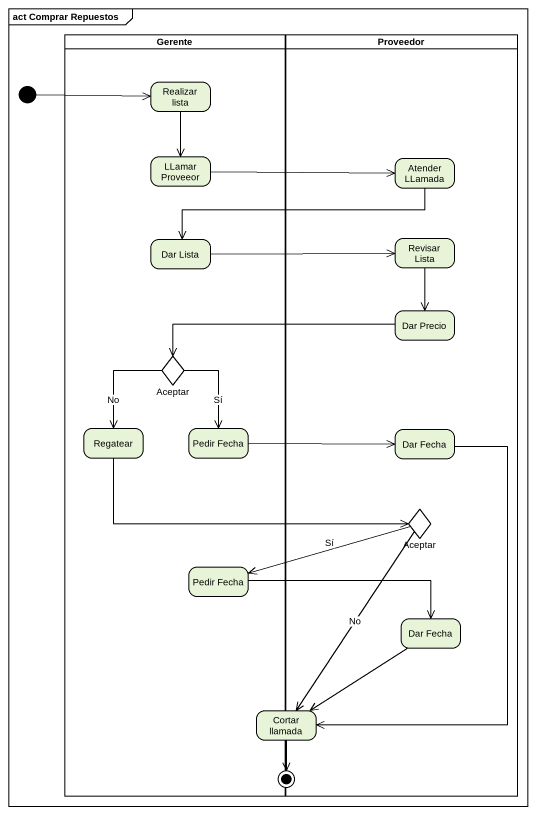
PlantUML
@startuml
mainframe act Comprar Repuestos
hide empty description
state Gerente <<partition>> {
  state "Realizar lista" as Realizar_lista
  state "LLamar Proveeor" as LLamar_Proveeor
  state "Dar Lista" as Dar_Lista
  state Aceptar <<choice>>
  state Regatear
  state "Pedir Fecha" as Pedir_Fecha
  state "Pedir Fecha" as Pedir_Fecha_2
}
state Proveedor <<partition>> {
  state "Atender LLamada" as Atender_LLamada
  state "Revisar Lista" as Revisar_Lista
  state "Dar Precio" as Dar_Precio
  state "Dar Fecha" as Dar_Fecha
  state "Aceptar" as Aceptar_2 <<choice>>
  state "Dar Fecha" as Dar_Fecha_2
}
state initial1 <<start>>
state "Cortar llamada" as Cortar_llamada
initial1 -right-> Realizar_lista
Realizar_lista --> LLamar_Proveeor
LLamar_Proveeor -right-> Atender_LLamada
Atender_LLamada -left-> Dar_Lista
Dar_Lista -right-> Revisar_Lista
Revisar_Lista --> Dar_Precio
Dar_Precio -left-> Aceptar
Aceptar --> Regatear : No
Aceptar --> Pedir_Fecha : Sí
Regatear -right-> Aceptar_2
Pedir_Fecha -right-> Dar_Fecha
Dar_Fecha --> Cortar_llamada
Aceptar_2 -left-> Pedir_Fecha_2 : Sí
Aceptar_2 --> Cortar_llamada : No
Pedir_Fecha_2 -right-> Dar_Fecha_2
Dar_Fecha_2 --> Cortar_llamada
Cortar_llamada --> [*]
@enduml
